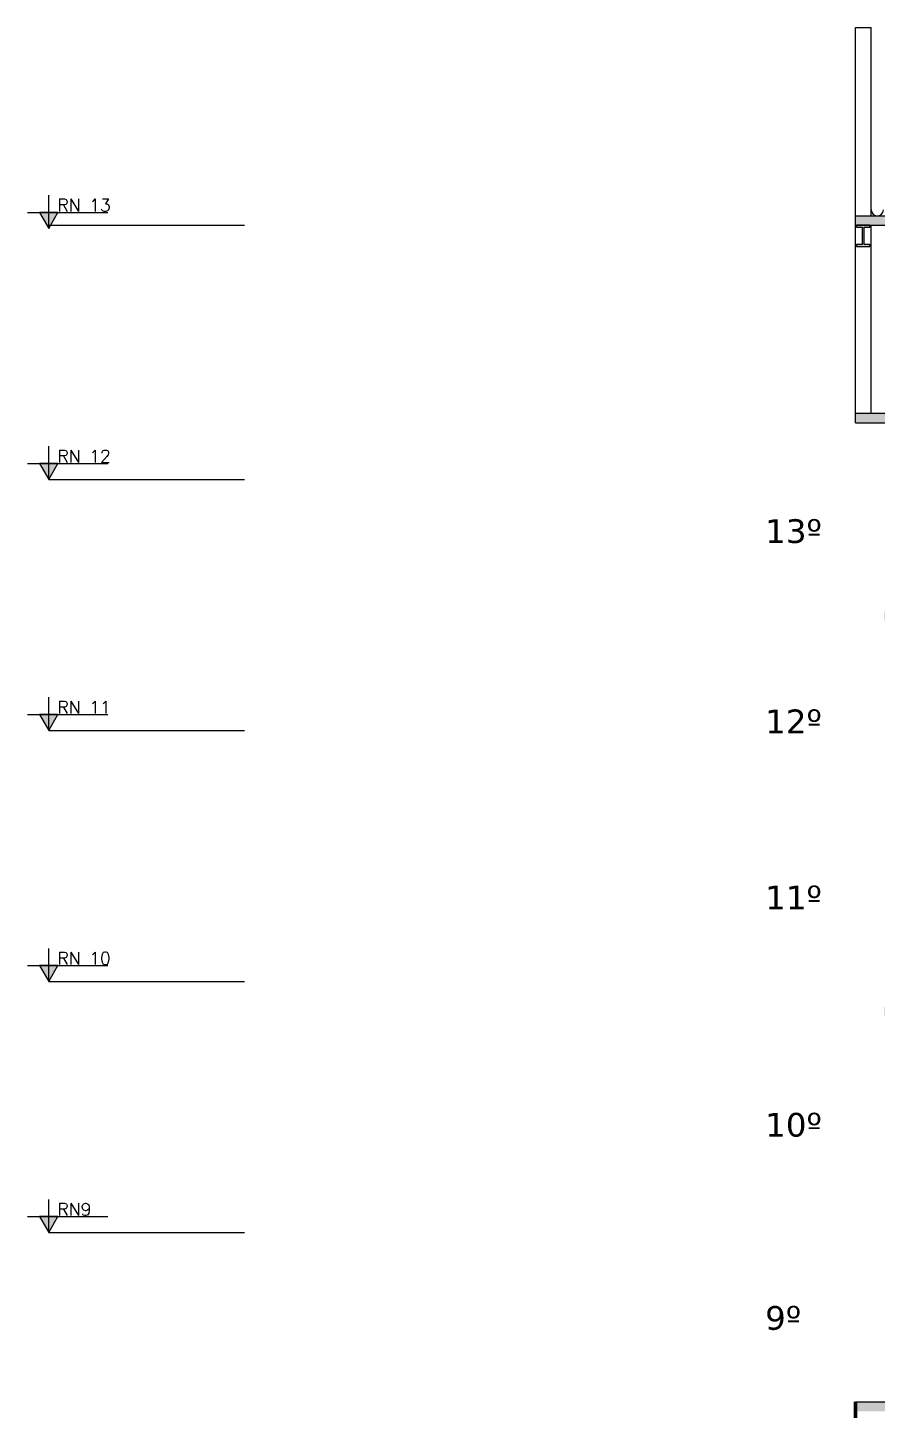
# Model space of a CAD drawing. Header units: millimetres. Extents: x 1135 to 1350, y 205 to 283.
# Drawn here: x 1290.07 to 1303.59, y 253.9 to 275.9 of the extents above; entities that cross this region are included whole.
import ezdxf

# ---------------------------------------------------------------- set-up
doc = ezdxf.new("R2010")
doc.units = ezdxf.units.MM
doc.header["$LTSCALE"] = 10
for name, color, linetype, lineweight in [('A-perf', 180, 'Continuous', 9), ('COTA', 90, 'Continuous', 9), ('HACHT', 90, 'Continuous', 9), ('PAREDES 2', 50, 'Continuous', 50), ('pn 02', 16, 'Continuous', 20), ('PN-01', 90, 'Continuous', 13)]:
    doc.layers.add(name, color=color, linetype=linetype, lineweight=lineweight)
doc.styles.add('cotanivel', font='verdana.TTF', dxfattribs={"height": 3})
doc.styles.get("Standard").update_dxf_attribs({"font": 'simplex.shx'})

msp = doc.modelspace()

# ---------------------------------------------------------------- hatches: boundary and pattern name
at = {"layer": 'HACHT'}
h = msp.add_hatch(color=256, dxfattribs=at)
h.paths.add_polyline_path([(1306.599, 269.75), (1306.599, 269.6), (1306.809, 269.6), (1317.404, 269.6), (1317.404, 269.75)])
h.paths.add_polyline_path([(1317.404, 272.9), (1303.627, 272.9, -0.041743), (1303.61, 272.9), (1303.268, 272.9), (1303.268, 272.75), (1317.404, 272.75)])
h.paths.add_polyline_path([(1303.987, 269.75), (1303.268, 269.75), (1303.268, 269.6), (1303.671, 269.6, -0.263734), (1303.675, 269.6), (1303.987, 269.6)])
h.paths.add_polyline_path([(1324.6, 271.318), (1325.479, 271.318), (1325.479, 271.468), (1324.279, 271.468), (1324.279, 271.282), (1324.009, 271.282), (1324.009, 271.097), (1323.739, 271.097), (1323.739, 270.912), (1323.469, 270.912), (1323.469, 270.726), (1323.199, 270.726), (1323.199, 270.541), (1322.929, 270.541), (1322.929, 270.356), (1322.659, 270.356), (1322.659, 270.171), (1322.389, 270.171), (1322.389, 269.985), (1322.119, 269.985), (1322.119, 269.75), (1318.229, 269.75), (1318.229, 269.55), (1322.024, 269.55)])
h.paths.add_polyline_path([(1325.729, 272.9), (1318.229, 272.9), (1318.229, 272.75), (1325.729, 272.75)])
h.paths.add_polyline_path([(1325.729, 275.7), (1318.229, 275.7), (1318.229, 275.55), (1325.729, 275.55)])
h.paths.add_polyline_path([(1314.754, 275.7), (1306.709, 275.7), (1306.709, 275.55), (1314.754, 275.55)])
h = msp.add_hatch(color=256, dxfattribs=at)
h.paths.add_polyline_path([(1324.6, 252.418), (1325.479, 252.418), (1325.479, 252.568), (1324.279, 252.568), (1324.279, 252.382), (1324.009, 252.382), (1324.009, 252.197), (1323.739, 252.197), (1323.739, 252.012), (1323.469, 252.012), (1323.469, 251.826), (1323.199, 251.826), (1323.199, 251.641), (1322.929, 251.641), (1322.929, 251.456), (1322.659, 251.456), (1322.659, 251.271), (1322.389, 251.271), (1322.389, 251.085), (1322.119, 251.085), (1322.119, 250.85), (1318.229, 250.85), (1318.229, 250.65), (1322.024, 250.65)])
h.paths.add_polyline_path([(1324.6, 255.568), (1325.479, 255.568), (1325.479, 255.718), (1324.279, 255.718), (1324.279, 255.532), (1324.009, 255.532), (1324.009, 255.347), (1323.739, 255.347), (1323.739, 255.162), (1323.469, 255.162), (1323.469, 254.976), (1323.199, 254.976), (1323.199, 254.791), (1322.929, 254.791), (1322.929, 254.606), (1322.659, 254.606), (1322.659, 254.421), (1322.389, 254.421), (1322.389, 254.235), (1322.119, 254.235), (1322.119, 254), (1318.229, 254), (1318.229, 253.85), (1322.024, 253.85), (1322.097, 253.85)])
h.paths.add_polyline_path([(1324.6, 258.718), (1325.479, 258.718), (1325.479, 258.868), (1324.279, 258.868), (1324.279, 258.682), (1324.009, 258.682), (1324.009, 258.497), (1323.739, 258.497), (1323.739, 258.312), (1323.469, 258.312), (1323.469, 258.126), (1323.199, 258.126), (1323.199, 257.941), (1322.929, 257.941), (1322.929, 257.756), (1322.659, 257.756), (1322.659, 257.571), (1322.389, 257.571), (1322.389, 257.385), (1322.119, 257.385), (1322.119, 257.15), (1318.229, 257.15), (1318.229, 256.95), (1322.024, 256.95)])
h.paths.add_polyline_path([(1324.6, 261.868), (1325.479, 261.868), (1325.479, 262.018), (1324.279, 262.018), (1324.279, 261.832), (1324.009, 261.832), (1324.009, 261.647), (1323.739, 261.647), (1323.739, 261.462), (1323.469, 261.462), (1323.469, 261.276), (1323.199, 261.276), (1323.199, 261.091), (1322.929, 261.091), (1322.929, 260.906), (1322.659, 260.906), (1322.659, 260.721), (1322.389, 260.721), (1322.389, 260.535), (1322.119, 260.535), (1322.119, 260.3), (1318.229, 260.3), (1318.229, 260.15), (1322.024, 260.15), (1322.097, 260.15)])
h.paths.add_polyline_path([(1324.6, 265.018), (1325.479, 265.018), (1325.479, 265.168), (1324.279, 265.168), (1324.279, 264.982), (1324.009, 264.982), (1324.009, 264.797), (1323.739, 264.797), (1323.739, 264.612), (1323.469, 264.612), (1323.469, 264.426), (1323.199, 264.426), (1323.199, 264.241), (1322.929, 264.241), (1322.929, 264.056), (1322.659, 264.056), (1322.659, 263.871), (1322.389, 263.871), (1322.389, 263.685), (1322.119, 263.685), (1322.119, 263.45), (1318.229, 263.45), (1318.229, 263.25), (1322.024, 263.25)])
h.paths.add_polyline_path([(1317.404, 254), (1303.268, 254), (1303.268, 253.85), (1317.404, 253.85)])
h.paths.add_polyline_path([(1317.404, 260.3), (1303.729, 260.3), (1303.729, 260.15), (1317.404, 260.15)])
h.paths.add_polyline_path([(1317.404, 266.6), (1303.729, 266.6), (1303.729, 266.45), (1317.404, 266.45)])
h.paths.add_polyline_path([(1322.108, 254.104), (1322.339, 254.104), (1322.339, 254.284), (1322.108, 254.284)], flags=25)
h.paths.add_polyline_path([(1322.108, 260.404), (1322.339, 260.404), (1322.339, 260.584), (1322.108, 260.584)], flags=25)
at = {"layer": 'pn 02'}
for points in [[(1290.552, 272.953), (1290.26, 272.953), (1290.406, 272.7)], [(1303.288, 272.443), (1303.288, 272.413), (1303.498, 272.413), (1303.498, 272.443), (1303.408, 272.443), (1303.408, 272.72), (1303.498, 272.72), (1303.498, 272.75), (1303.288, 272.75), (1303.288, 272.72), (1303.378, 272.72), (1303.378, 272.443)], [(1290.552, 268.953), (1290.26, 268.953), (1290.406, 268.7)], [(1290.552, 264.953), (1290.26, 264.953), (1290.406, 264.7)], [(1290.552, 260.953), (1290.26, 260.953), (1290.406, 260.7)], [(1290.552, 256.953), (1290.26, 256.953), (1290.406, 256.7)]]:
    msp.add_hatch(color=256, dxfattribs=at).paths.add_polyline_path(points)

# ---------------------------------------------------------------- linework, layer by layer
at = {"layer": 'A-perf'}
for p, q in [((1303.268, 269.6), (1303.268, 275.9)), ((1303.268, 275.9), (1303.518, 275.9)), ((1303.518, 272.9), (1303.518, 275.9)), ((1303.518, 269.75), (1303.518, 272.75)), ((1303.987, 269.75), (1303.268, 269.75)), ((1303.268, 269.6), (1303.987, 269.6))]:
    msp.add_line(p, q, dxfattribs=at)
at = {"layer": 'PAREDES 2'}
msp.add_line((1303.268, 250.7), (1303.268, 254), dxfattribs=at)
at = {"layer": 'pn 02'}
for p, q in [((1290.406, 272.7), (1290.406, 273.228)), ((1290.069, 272.953), (1291.349, 272.953)), ((1303.268, 272.9), (1317.404, 272.9)), ((1303.268, 272.75), (1317.404, 272.75)), ((1290.406, 268.7), (1290.406, 269.228)), ((1290.069, 268.953), (1291.349, 268.953)), ((1290.406, 264.7), (1290.406, 265.228)), ((1290.069, 264.953), (1291.349, 264.953)), ((1290.406, 260.7), (1290.406, 261.228)), ((1290.069, 260.953), (1291.349, 260.953)), ((1290.406, 256.7), (1290.406, 257.228)), ((1290.069, 256.953), (1291.349, 256.953)), ((1303.268, 254), (1317.404, 254))]:
    msp.add_line(p, q, dxfattribs=at)
for points in [[(1290.406, 272.7), (1290.552, 272.953), (1290.26, 272.953)], [(1290.406, 268.7), (1290.552, 268.953), (1290.26, 268.953)], [(1290.406, 264.7), (1290.552, 264.953), (1290.26, 264.953)], [(1290.406, 260.7), (1290.552, 260.953), (1290.26, 260.953)], [(1290.406, 256.7), (1290.552, 256.953), (1290.26, 256.953)]]:
    msp.add_lwpolyline(points, close=True, dxfattribs=at)
at = {"layer": 'pn 02', "linetype": 'Continuous'}
msp.add_lwpolyline([(1303.288, 272.443), (1303.288, 272.413), (1303.498, 272.413), (1303.498, 272.443), (1303.408, 272.443), (1303.408, 272.72), (1303.498, 272.72), (1303.498, 272.75), (1303.288, 272.75), (1303.288, 272.72), (1303.378, 272.72), (1303.378, 272.443)], close=True, dxfattribs=at)
at = {"layer": 'pn 02'}
msp.add_arc((1303.618, 273), 0.1, 178.2522, 356.5654, dxfattribs=at)
at = {"layer": 'PN-01'}
for p, q in [((1290.406, 272.75), (1293.529, 272.75)), ((1290.406, 268.7), (1293.529, 268.7)), ((1290.406, 264.7), (1293.529, 264.7)), ((1290.406, 260.7), (1293.529, 260.7)), ((1290.406, 256.7), (1293.529, 256.7))]:
    msp.add_line(p, q, dxfattribs=at)

# ---------------------------------------------------------------- texts
at = {"layer": 'COTA'}
for s, p in [('RN 13', (1290.546, 272.969)), ('RN 12', (1290.546, 268.969)), ('RN 11', (1290.546, 264.969)), ('RN 10', (1290.546, 260.969)), ('RN9', (1290.546, 256.969))]:
    msp.add_text(s, height=0.2, dxfattribs=at).set_placement(p)
at = {"layer": 'COTA', "style": 'cotanivel'}
for s, p in [('13º', (1301.829, 267.688)), ('12º', (1301.829, 264.656)), ('11º', (1301.829, 261.849)), ('10º', (1301.829, 258.228)), ('9º', (1301.829, 255.15))]:
    msp.add_text(s, height=0.378, dxfattribs=at).set_placement(p)

doc.saveas('drawing.dxf')
